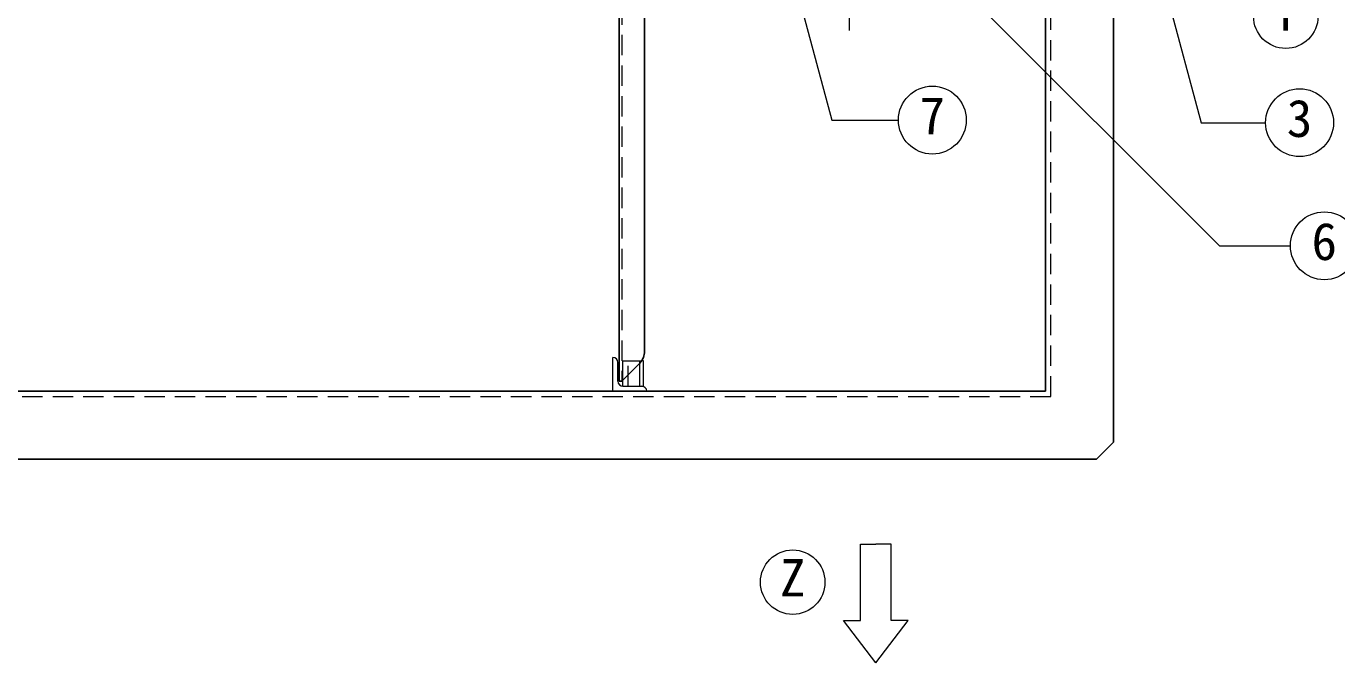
# Model space of a CAD drawing. Units: millimetres at full size, sheet at 1:10; details may follow other scales. Extents: x -2125 to 1925, y -1405 to 1405.
# Drawn here: x -198 to 574, y 285 to 660 of the extents above; entities that cross this region are included whole.
import ezdxf
from ezdxf.enums import TextEntityAlignment as Align

# ---------------------------------------------------------------- set-up
doc = ezdxf.new("R2010")
doc.units = ezdxf.units.MM
doc.header["$LTSCALE"] = 10
doc.linetypes.add('CHAIN1', pattern=[8, 5, -1, 1, -1])
doc.linetypes.add('DASHED1', pattern=[1.8, 1.2, -0.6])
doc.layers.add('0-6', color=5, linetype='Continuous', lineweight=25)
doc.layers.add('0-A', color=4, linetype='Continuous', lineweight=9)
doc.styles.add('ＭＳ ゴシック', font='')
doc.styles.get('ＭＳ ゴシック').set_extended_font_data('MS Gothic')

msp = doc.modelspace()

# ---------------------------------------------------------------- linework, layer by layer
at = {"layer": '0-6'}
for p, q in [((150.95, 745.02), (150.95, 451.02)), ((165.95, 745.02), (165.95, 468.73)), ((163.05, 461.68), (152.45, 451.02)), ((150.95, 451.02), (152.45, 451.02))]:
    msp.add_line(p, q, dxfattribs=at)
at = {"layer": '0-6', "color": 7, "linetype": 'DASHED1', "lineweight": 18}
msp.add_line((152.45, 745.02), (152.45, 451.02), dxfattribs=at)
at = {"layer": '0-6'}
msp.add_arc((155.95, 468.73), 10, 315.18818, 0, dxfattribs=at)
at = {"layer": '0-A', "linetype": 'CHAIN1'}
msp.add_line((286.7, 657.54), (286.7, 745.02), dxfattribs=at)
at = {"layer": '0-A', "color": 5, "lineweight": 25}
for p, q in [((402.2, 745.02), (402.2, 445.02)), ((442.2, 745.02), (442.2, 415.02)), ((402.2, 445.02), (-1097.8, 445.02)), ((442.2, 415.02), (432.2, 405.02)), ((432.2, 405.02), (-1127.8, 405.02))]:
    msp.add_line(p, q, dxfattribs=at)
at = {"layer": '0-A', "color": 7, "linetype": 'DASHED1', "lineweight": 18}
for p, q in [((405.2, 442.02), (405.2, 745.02)), ((-1100.8, 442.02), (405.2, 442.02))]:
    msp.add_line(p, q, dxfattribs=at)
at = {"layer": '0-A', "color": 7, "lineweight": 18}
for p, q in [((326.25, 709.09), (504.58, 530.76)), ((470.07, 691.95), (493.82, 603.3)), ((493.82, 603.3), (531.84, 603.3)), ((504.58, 530.76), (546.4, 530.76)), ((147.2, 445.02), (147.2, 465.02)), ((150.2, 451.02), (150.2, 462.02)), ((163.2, 448.02), (163.2, 461.84)), ((165.35, 463.02), (164.16, 463.02)), ((165.35, 448.02), (165.35, 463.02)), ((153.2, 448.02), (153.2, 451.77)), ((153.2, 448.02), (165.35, 448.02))]:
    msp.add_line(p, q, dxfattribs=at)
at = {"layer": '0-A', "linetype": 'DASHED1'}
for p, q in [((153.2, 451.77), (153.2, 463.02)), ((153.2, 463.02), (164.16, 463.02)), ((156.2, 448.02), (156.2, 463.02)), ((163.2, 461.84), (163.2, 463.02))]:
    msp.add_line(p, q, dxfattribs=at)
at = {"layer": '0-A'}
for p, q in [((283.2, 310.02), (293.2, 310.02)), ((302.2, 285.02), (283.2, 310.02)), ((302.2, 285.02), (321.2, 310.02)), ((321.2, 310.02), (311.2, 310.02))]:
    msp.add_line(p, q, dxfattribs=at)
at = {"layer": '0-A', "color": 7, "lineweight": 18}
msp.add_lwpolyline([(249.19, 705.81), (276.24, 604.83), (315.49, 604.83)], dxfattribs=at)
at = {"layer": '0-A'}
for points in [[(293.2, 310.02), (293.2, 355.02), (302.2, 355.02)], [(311.2, 310.02), (311.2, 355.02), (302.2, 355.02)]]:
    msp.add_lwpolyline(points, dxfattribs=at)
at = {"layer": '0-A', "color": 7, "lineweight": 18}
for centre, radius in [((543.7, 666.02), 19), ((335.49, 604.83), 20), ((551.84, 603.3), 20), ((566.4, 530.76), 20), ((253.2, 332.52), 19)]:
    msp.add_circle(centre, radius, dxfattribs=at)
for centre, start, end in [((147.2, 462.02), 0, 90), ((153.2, 451.02), 180, 270), ((164.2, 445.02), 0, 90)]:
    msp.add_arc(centre, 3, start, end, dxfattribs=at)

# ---------------------------------------------------------------- texts
at = {"layer": '0-A', "color": 7, "style": 'ＭＳ ゴシック'}
for s, p in [('Y', (536.2, 651.02)), ('7', (327.99, 589.83)), ('3', (544.34, 588.3)), ('6', (558.9, 515.76)), ('Z', (245.7, 317.52))]:
    msp.add_text(s, height=21.99, dxfattribs=at).set_placement(p, align=Align.BOTTOM_LEFT)

doc.saveas('drawing.dxf')
